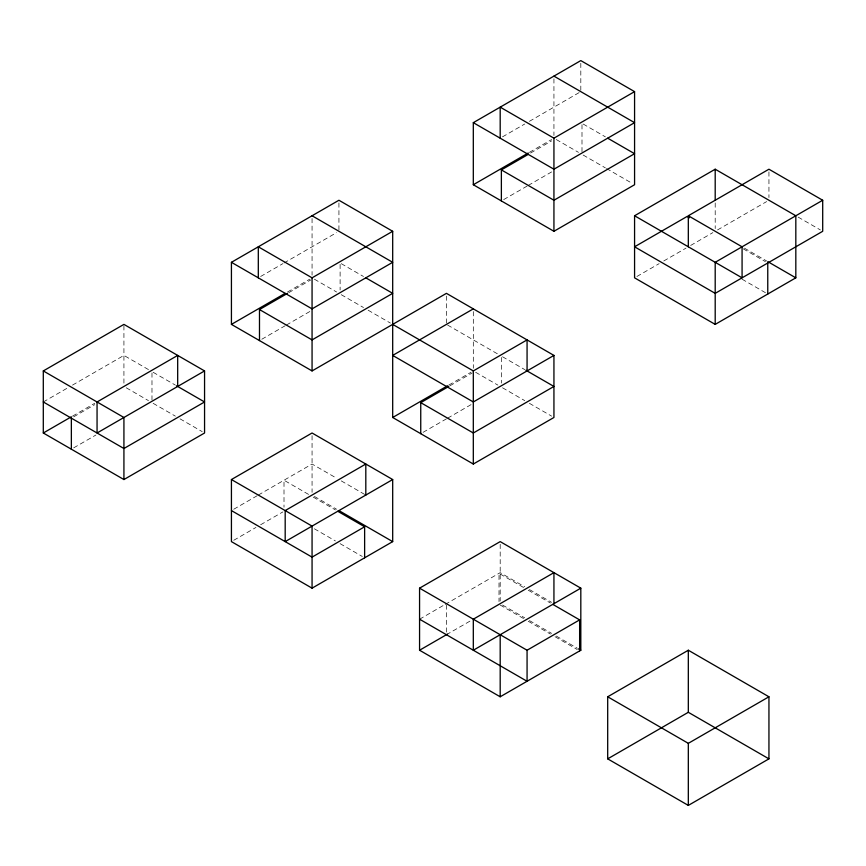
<?xml version="1.0" encoding="UTF-8"?>
<svg xmlns="http://www.w3.org/2000/svg" width="866" height="866" viewBox="0 0 866 866"><rect width="100%" height="100%" fill="white"/><g stroke="black" fill="none" stroke-linecap="round" stroke-linejoin="round"><path stroke-width="0.65" stroke-dasharray="4.33 3.25" d="M43.3 401.965L67.84 387.795M72.517 385.099L123.925 355.417L148.465 369.587M260.644 276.481L282.846 263.665M284.016 262.993L336.593 232.629M502.529 136.839L524.731 124.011M529.407 121.316L579.646 92.305M72.517 416.135L94.719 403.318M287.523 292.004L309.725 279.188M529.407 152.351L551.61 139.534M73.697 416.817L94.73 404.671M288.703 292.686L310.905 279.87M530.587 153.033L551.62 140.887M73.697 447.852L95.899 435.035M261.824 339.234L285.195 325.735M286.365 325.064L310.905 310.894M503.709 199.581L527.08 186.093M528.249 185.411L551.62 171.923M233.766 509.23L257.137 495.742M258.295 495.071L312.063 464.035L336.593 478.205M448.772 385.099L470.974 372.283M636.911 276.481L659.113 263.665M663.778 260.969L685.98 248.152M690.657 245.457L712.859 232.629M717.535 229.934L766.616 201.605M449.952 385.781L472.154 372.965M233.766 540.265L255.968 527.448M260.634 524.753L282.846 511.936M423.084 432.329L446.455 418.841M447.614 418.17L472.154 404M419.566 619.201L444.096 605.031M445.265 604.36L500.191 572.653L524.731 586.812M446.434 634.713L470.974 620.554M798.16 217.117L820.362 229.934M583.164 124.022L605.366 136.839M556.275 139.534L578.477 152.351M583.154 155.046L605.366 167.874M606.536 168.545L632.234 183.386M744.414 248.152L766.616 260.969M743.234 248.834L765.436 261.651M742.065 279.188L765.436 292.686M341.28 263.675L363.482 276.492M447.603 325.053L497.853 354.064M502.529 356.77L524.731 369.587M314.39 279.188L336.593 292.004M341.269 294.7L363.482 307.517M368.147 310.212L390.35 323.04M475.65 372.283L497.853 385.099M502.529 387.795L524.731 400.622M529.407 403.318L551.61 416.135M153.141 372.283L175.354 385.099M341.269 480.901L365.809 495.071M529.407 589.519L551.61 602.335M523.551 587.494L499.011 573.335L499.011 601.664M528.217 590.201L550.419 603.017M126.263 387.795L148.465 400.622M153.141 403.318L175.354 416.135M180.02 418.83L202.222 431.647M314.39 496.413L336.593 509.23M502.529 605.031L524.731 617.848M529.407 620.554L551.61 633.371M556.275 636.066L577.308 648.212M308.545 494.399L284.005 480.229L284.005 507.216M313.211 497.095L335.413 509.912M500.18 605.042L523.551 618.53M528.217 621.236L550.419 634.053M555.095 636.748L577.297 649.565M314.38 528.801L335.413 540.947M340.089 543.653L362.291 556.47M768.943 171.912L768.943 197.556M715.197 202.947L715.197 228.581M581.995 124.693L581.995 151.68M580.815 63.294L580.815 90.281M553.937 78.817L553.937 135.486M501.371 357.452L501.371 383.086M500.191 544.313L500.191 600.982M473.312 311.565L473.312 368.234M446.434 296.053L446.434 323.04M446.434 605.031L446.434 633.371M340.111 264.346L340.111 289.98M338.931 202.947L338.931 229.934M312.063 218.47L312.063 275.139M312.063 435.695L312.063 492.364M151.983 372.965L151.983 399.951M123.925 325.735L123.925 383.757"/><path stroke-width="1.3" d="M43.3 370.929L123.925 324.382L204.56 370.929L204.56 433L123.925 479.548L43.3 433L43.3 370.929L123.925 417.488L123.925 479.548M231.428 262.311L338.931 200.252L392.688 231.287L392.688 417.488L473.312 464.035L553.937 417.488L553.937 355.417L446.434 293.347L312.063 370.929L231.428 324.382L231.428 262.311L312.063 308.87L392.688 262.311L312.063 215.764M473.312 122.669L580.815 60.598L634.572 91.634L634.572 184.739L553.937 231.287L473.312 184.739L473.312 122.669L553.937 169.216L634.572 122.669L553.937 76.121M43.3 433L71.348 416.806M231.428 324.382L285.185 293.347M258.306 277.834L258.306 246.799L312.063 277.834L392.688 231.287M473.312 184.739L528.238 153.022M500.191 138.181L500.191 107.146L553.937 138.181L634.572 91.634M259.486 340.587L259.486 309.552L287.534 293.358M501.371 200.934L501.371 169.898L528.249 154.386M204.56 370.929L97.057 433L97.057 401.965L177.682 355.417L177.682 386.452M473.312 308.87L392.688 355.417L473.312 401.965L553.937 355.417M634.572 215.764L715.197 169.216L795.822 215.764L795.822 277.834L715.197 324.382L634.572 277.834L634.572 215.764L742.075 277.834L742.075 246.799L688.318 215.764L688.318 246.799M231.428 479.548L312.063 433L392.688 479.548L392.688 541.618L312.063 588.166L231.428 541.618L231.428 479.548L312.063 526.095L312.063 588.166M688.318 215.764L768.943 169.216L822.7 200.252L822.7 231.287L715.197 293.347L634.572 246.799L687.139 216.446L689.477 217.799M392.688 417.488L447.603 385.771M392.688 324.382L473.312 370.929L527.069 339.905L527.069 370.929M420.746 433.682L420.746 402.647L448.783 386.452M822.7 200.252L715.197 262.311L715.197 324.382M392.688 479.548L285.185 541.618L285.185 510.583L365.809 464.035L365.809 495.071M364.629 557.812L364.629 526.777L312.063 557.13L231.428 510.583M419.566 588.166L500.191 541.618L580.815 588.166L580.815 650.236L500.191 696.784L419.566 650.236L419.566 588.166L527.069 650.236L579.635 619.883L579.635 650.918M419.566 650.236L447.603 634.042M580.815 588.166L473.312 650.236L473.312 619.201L553.937 572.653L553.937 603.678M607.694 696.784L688.318 650.236L768.943 696.784L768.943 758.854L688.318 805.402L607.694 758.854L607.694 696.784L688.318 743.331L768.943 696.784M607.694 758.854L688.318 712.296L768.943 758.854M607.705 138.192L634.572 153.704L553.937 200.252L501.371 169.898M767.785 261.64L795.822 277.834M365.82 277.834L392.688 293.347L312.063 339.905L259.486 309.552M525.9 370.258L553.937 386.452L473.312 433L420.746 402.647M176.512 385.781L204.56 401.965L123.925 448.512L43.3 401.965M552.757 604.36L579.635 619.883M338.931 510.583L392.688 541.618M578.477 648.883L580.815 650.236M337.751 511.265L364.629 526.777M419.566 619.201L527.069 681.271L527.069 650.236M767.763 262.993L767.763 294.029M715.197 169.216L715.197 200.252M688.318 650.236L688.318 712.296M688.318 743.331L688.318 805.402M553.937 138.181L553.937 231.287M500.191 634.713L500.191 696.784M473.312 370.929L473.312 464.035M312.063 277.834L312.063 370.929M71.358 418.17L71.358 449.194"/></g></svg>
